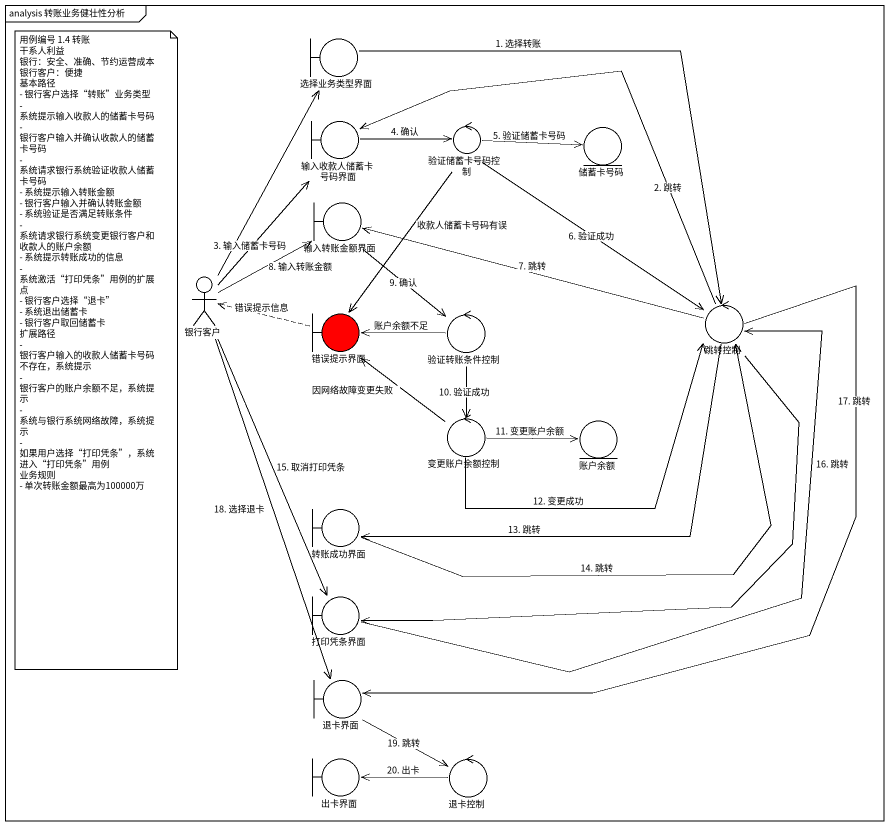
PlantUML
@startuml
mainframe analysis 转账业务健壮性分析
boundary 选择业务类型界面
boundary 输入收款人储蓄卡号码界面
control 验证储蓄卡号码控制
entity 储蓄卡号码
boundary 输入转账金额界面
actor 银行客户
boundary 错误提示界面 #FF0000
control 验证转账条件控制
control 跳转控制
control 变更账户余额控制
entity 账户余额
boundary 转账成功界面
boundary 打印凭条界面
boundary 退卡界面
boundary 出卡界面
control 退卡控制
选择业务类型界面 --> 跳转控制 : 1. 选择转账
输入收款人储蓄卡号码界面 -right-> 验证储蓄卡号码控制 : 4. 确认
验证储蓄卡号码控制 -right-> 储蓄卡号码 : 5. 验证储蓄卡号码
验证储蓄卡号码控制 --> 错误提示界面 : 收款人储蓄卡号码有误
验证储蓄卡号码控制 --> 跳转控制 : 6. 验证成功
输入转账金额界面 --> 验证转账条件控制 : 9. 确认
银行客户 -up-> 选择业务类型界面
银行客户 -up-> 输入收款人储蓄卡号码界面 : 3. 输入储蓄卡号码
银行客户 -up-> 输入转账金额界面 : 8. 输入转账金额
银行客户 --> 打印凭条界面 : 15. 取消打印凭条
银行客户 --> 退卡界面 : 18. 选择退卡
错误提示界面 .left.> 银行客户 : 错误提示信息
验证转账条件控制 -left-> 错误提示界面 : 账户余额不足
验证转账条件控制 --> 变更账户余额控制 : 10. 验证成功
跳转控制 -left-> 输入收款人储蓄卡号码界面 : 2. 跳转
跳转控制 -left-> 输入转账金额界面 : 7. 跳转
跳转控制 -left-> 转账成功界面 : 13. 跳转
跳转控制 --> 打印凭条界面
跳转控制 --> 退卡界面 : 17. 跳转
变更账户余额控制 -up-> 错误提示界面 : 因网络故障变更失败
变更账户余额控制 -right-> 跳转控制 : 12. 变更成功
变更账户余额控制 -right-> 账户余额 : 11. 变更账户余额
转账成功界面 -right-> 跳转控制 : 14. 跳转
打印凭条界面 -up-> 跳转控制 : 16. 跳转
退卡界面 --> 退卡控制 : 19. 跳转
退卡控制 -left-> 出卡界面 : 20. 出卡
note as N1
  用例编号 1.4 转账
  干系人利益
  银行：安全、准确、节约运营成本
  银行客户：便捷
  基本路径
  - 银行客户选择“转账”业务类型
  - 系统提示输入收款人的储蓄卡号码
  - 银行客户输入并确认收款人的储蓄卡号码
  - 系统请求银行系统验证收款人储蓄卡号码
  - 系统提示输入转账金额
  - 银行客户输入并确认转账金额
  - 系统验证是否满足转账条件
  - 系统请求银行系统变更银行客户和收款人的账户余额
  - 系统提示转账成功的信息
  - 系统激活“打印凭条”用例的扩展点
  - 银行客户选择“退卡”
  - 系统退出储蓄卡
  - 银行客户取回储蓄卡
  扩展路径
  - 银行客户输入的收款人储蓄卡号码不存在，系统提示
  - 银行客户的账户余额不足，系统提示
  - 系统与银行系统网络故障，系统提示
  - 如果用户选择“打印凭条”，系统进入“打印凭条”用例
  业务规则
  - 单次转账金额最高为100000万
end note
@enduml
